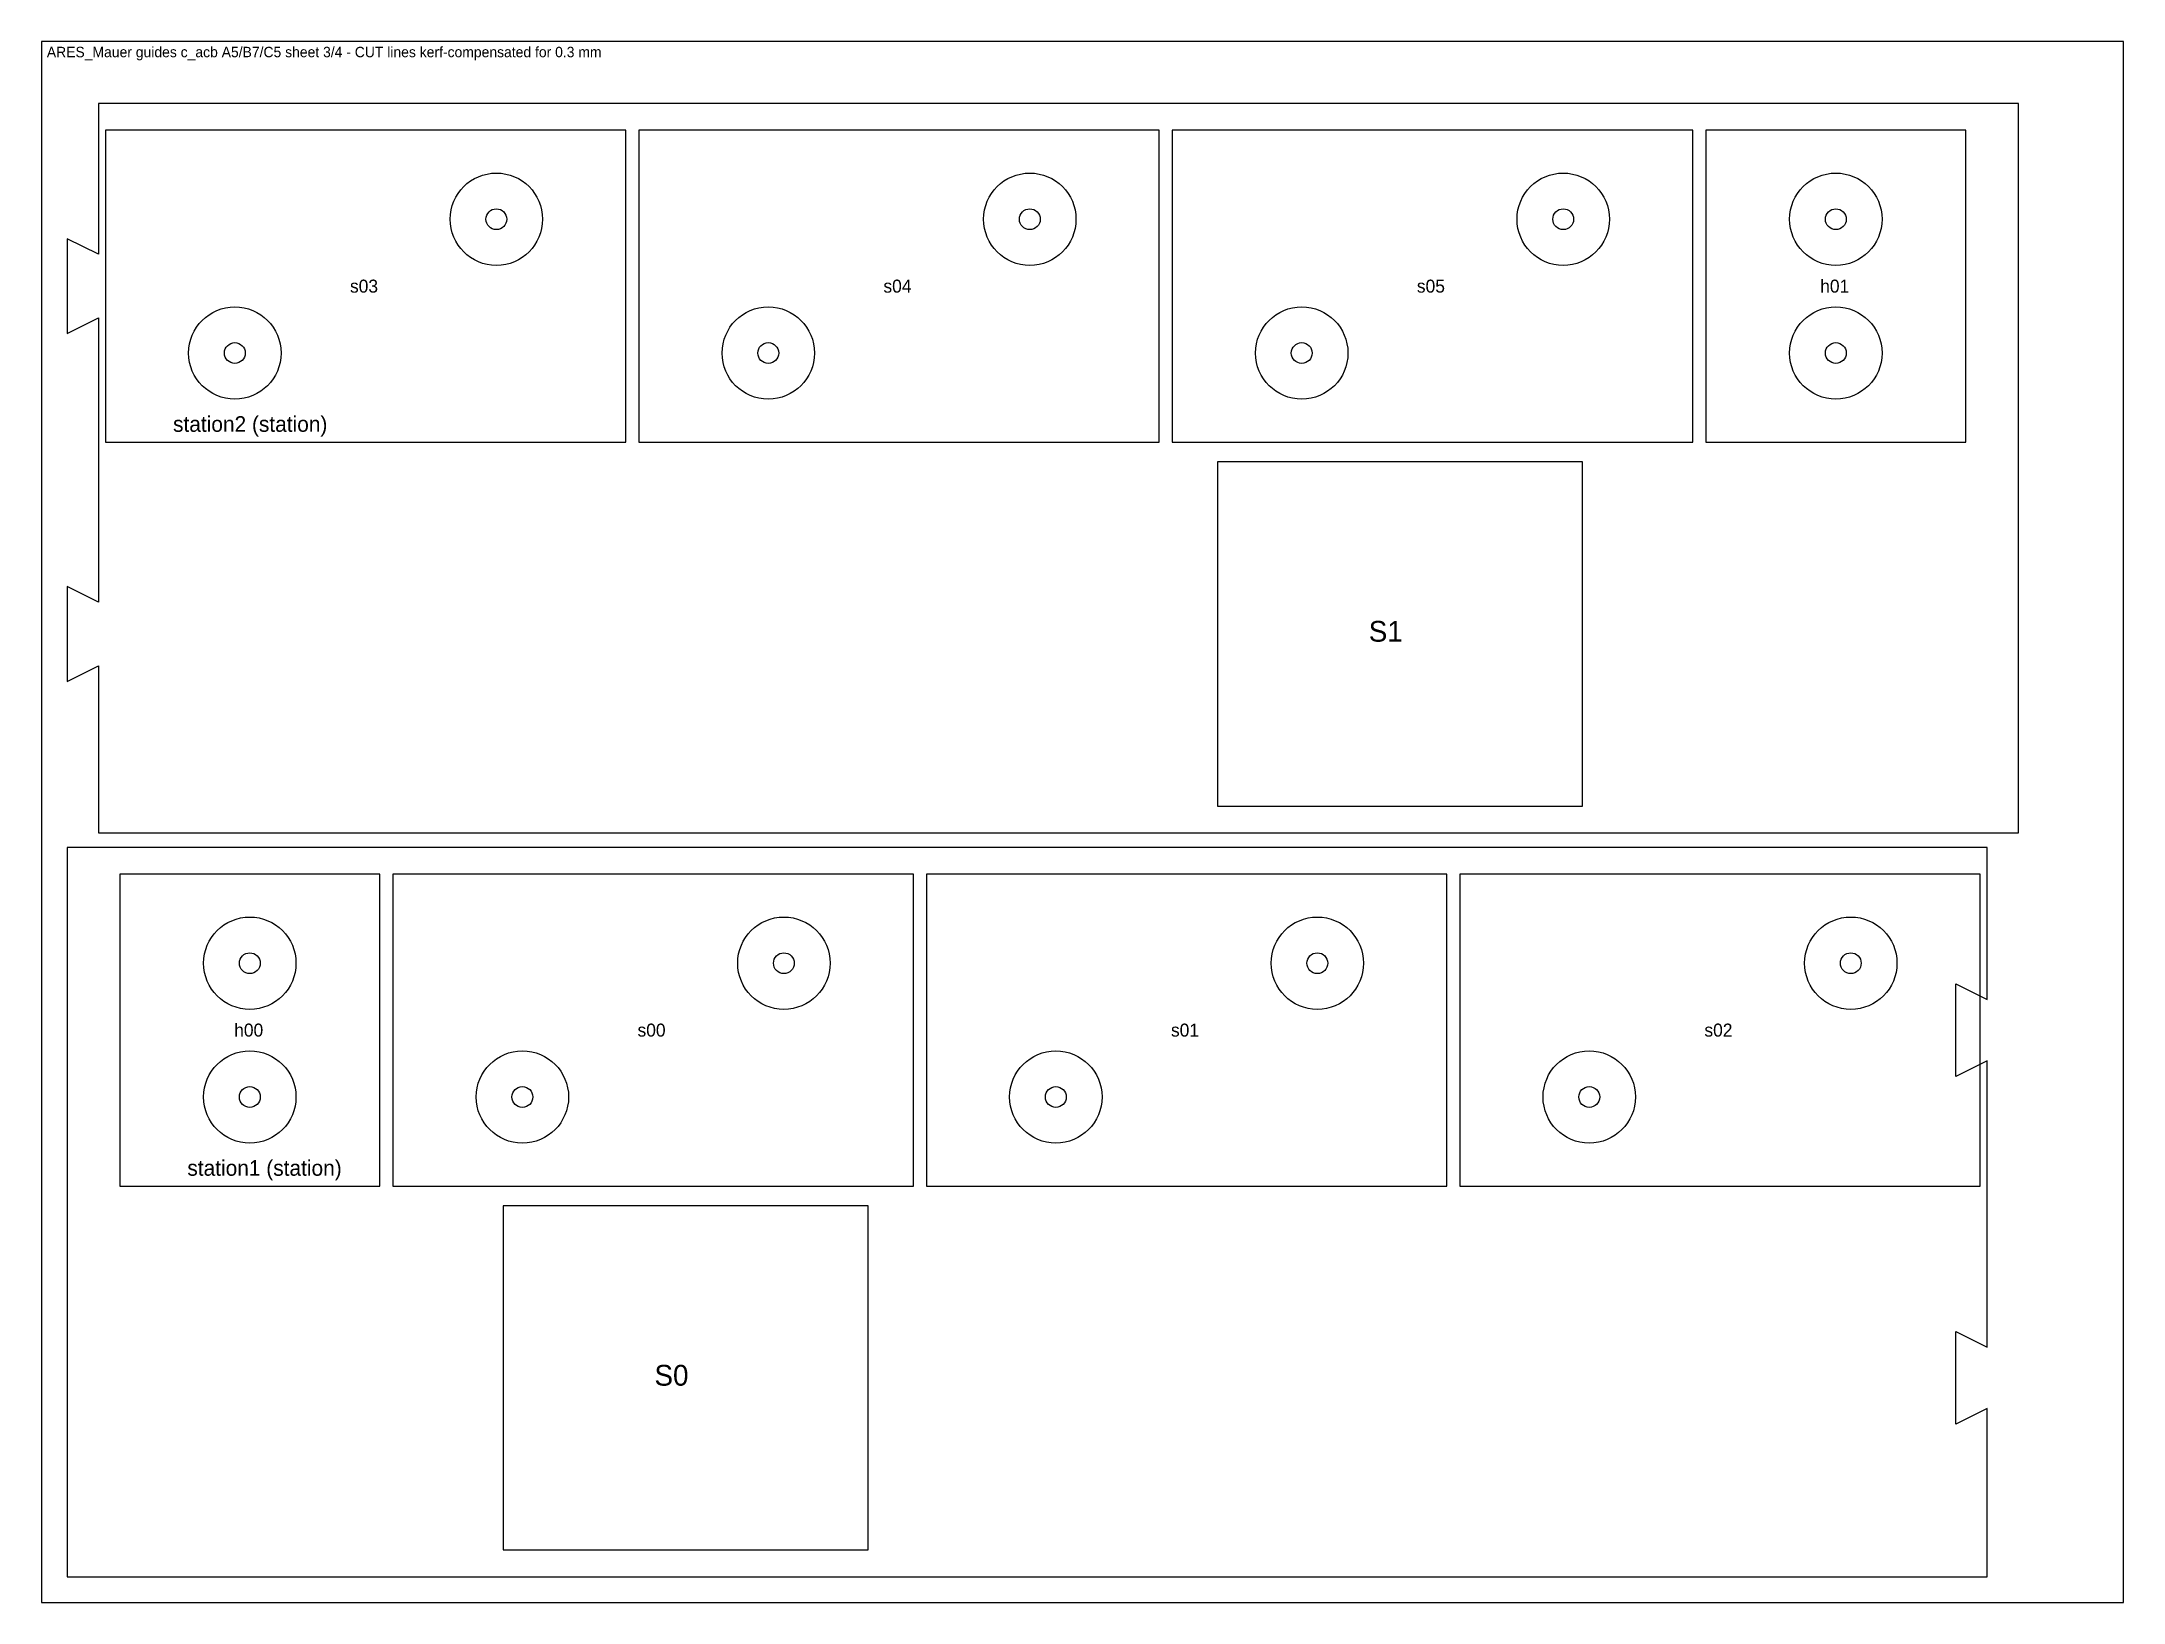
# Model space of a CAD drawing. Extents: x 0 to 800, y 0 to 600.
import ezdxf

# ---------------------------------------------------------------- set-up
doc = ezdxf.new("R2010")
doc.units = 0
for name, color, linetype in [('CUT', 1, 'CONTINUOUS'), ('ENGRAVE', 5, 'CONTINUOUS'), ('SHEET', 3, 'CONTINUOUS')]:
    doc.layers.add(name, color=color, linetype=linetype)

msp = doc.modelspace()

# ---------------------------------------------------------------- linework, layer by layer
at = {"layer": 'CUT', "color": 1}
for p, q in [((759.65, 576.15), (21.85, 576.15)), ((21.85, 576.15), (21.85, 518.2427)), ((759.65, 295.85), (759.65, 576.15)), ((21.85, 518.2427), (9.85, 524.2427)), ((9.85, 524.2427), (9.85, 487.7573)), ((9.85, 487.7573), (21.85, 493.7573)), ((21.85, 493.7573), (21.85, 384.5427)), ((592.15, 438.45), (451.85, 438.45)), ((451.85, 438.45), (451.85, 306.15)), ((592.15, 306.15), (592.15, 438.45)), ((21.85, 384.5427), (9.85, 390.5427)), ((9.85, 390.5427), (9.85, 354.0573)), ((9.85, 354.0573), (21.85, 360.0573)), ((21.85, 360.0573), (21.85, 295.85)), ((451.85, 306.15), (592.15, 306.15)), ((747.65, 290.15), (9.85, 290.15)), ((9.85, 290.15), (9.85, 9.85)), ((21.85, 295.85), (759.65, 295.85)), ((747.65, 231.8077), (747.65, 290.15)), ((735.6, 202.1923), (735.6, 237.8077)), ((735.6, 237.8077), (747.65, 231.8077)), ((747.65, 208.1923), (735.6, 202.1923)), ((747.65, 98.1077), (747.65, 208.1923)), ((317.65, 152.45), (177.35, 152.45)), ((177.35, 152.45), (177.35, 20.15)), ((317.65, 20.15), (317.65, 152.45)), ((735.6, 68.4923), (735.6, 104.1077)), ((735.6, 104.1077), (747.65, 98.1077)), ((747.65, 74.4923), (735.6, 68.4923)), ((747.65, 9.85), (747.65, 74.4923)), ((177.35, 20.15), (317.65, 20.15)), ((9.85, 9.85), (747.65, 9.85))]:
    msp.add_line(p, q, dxfattribs=at)
for centre in [(174.75, 531.714), (379.75, 531.714), (584.75, 531.714), (689.5, 531.714), (74.25, 480.286), (279.25, 480.286), (484.25, 480.286), (689.5, 480.286), (80, 245.714), (285.25, 245.714), (490.25, 245.714), (695.25, 245.714), (80, 194.286), (184.75, 194.286), (389.75, 194.286), (594.75, 194.286)]:
    msp.add_circle(centre, 4, dxfattribs=at)
at = {"layer": 'ENGRAVE', "color": 5}
for p, q in [((224.5, 566), (24.5, 566)), ((24.5, 566), (24.5, 446)), ((224.5, 446), (224.5, 566)), ((429.5, 566), (229.5, 566)), ((229.5, 566), (229.5, 446)), ((429.5, 446), (429.5, 566)), ((634.5, 566), (434.5, 566)), ((434.5, 566), (434.5, 446)), ((634.5, 446), (634.5, 566)), ((739.5, 566), (639.5, 566)), ((639.5, 566), (639.5, 446)), ((739.5, 446), (739.5, 566)), ((24.5, 446), (224.5, 446)), ((229.5, 446), (429.5, 446)), ((434.5, 446), (634.5, 446)), ((639.5, 446), (739.5, 446)), ((130, 280), (30, 280)), ((30, 280), (30, 160)), ((130, 160), (130, 280)), ((335, 280), (135, 280)), ((135, 280), (135, 160)), ((335, 160), (335, 280)), ((540, 280), (340, 280)), ((340, 280), (340, 160)), ((540, 160), (540, 280)), ((745, 280), (545, 280)), ((545, 280), (545, 160)), ((745, 160), (745, 280)), ((30, 160), (130, 160)), ((135, 160), (335, 160)), ((340, 160), (540, 160)), ((545, 160), (745, 160))]:
    msp.add_line(p, q, dxfattribs=at)
for centre in [(174.75, 531.714), (379.75, 531.714), (584.75, 531.714), (689.5, 531.714), (74.25, 480.286), (279.25, 480.286), (484.25, 480.286), (689.5, 480.286), (80, 245.714), (285.25, 245.714), (490.25, 245.714), (695.25, 245.714), (80, 194.286), (184.75, 194.286), (389.75, 194.286), (594.75, 194.286)]:
    msp.add_circle(centre, 17.75, dxfattribs=at)
at = {"layer": 'SHEET', "color": 3}
for p, q in [((800, 600), (0, 600)), ((0, 600), (0, 0)), ((800, 0), (800, 600)), ((0, 0), (800, 0))]:
    msp.add_line(p, q, dxfattribs=at)

# ---------------------------------------------------------------- texts
at = {"layer": 'ENGRAVE', "color": 5}
for s, height, p in [('s03', 5, (118.5, 503.5)), ('s04', 5, (323.5, 503.5)), ('s05', 5, (528.5, 503.5)), ('h01', 5, (683.5, 503.5)), ('station2 (station)', 6, (50.5, 450)), ('S1', 8, (510, 369.3)), ('h00', 5, (74, 217.5)), ('s00', 5, (229, 217.5)), ('s01', 5, (434, 217.5)), ('s02', 5, (639, 217.5)), ('station1 (station)', 6, (56, 164)), ('S0', 8, (235.5, 83.3))]:
    msp.add_text(s, height=height, dxfattribs=at).set_placement(p)
at = {"layer": 'SHEET', "color": 3}
msp.add_text('ARES_Mauer guides c_acb A5/B7/C5 sheet 3/4 - CUT lines kerf-compensated for 0.3 mm', height=4, dxfattribs=at).set_placement((2, 594))

doc.saveas('drawing.dxf')
